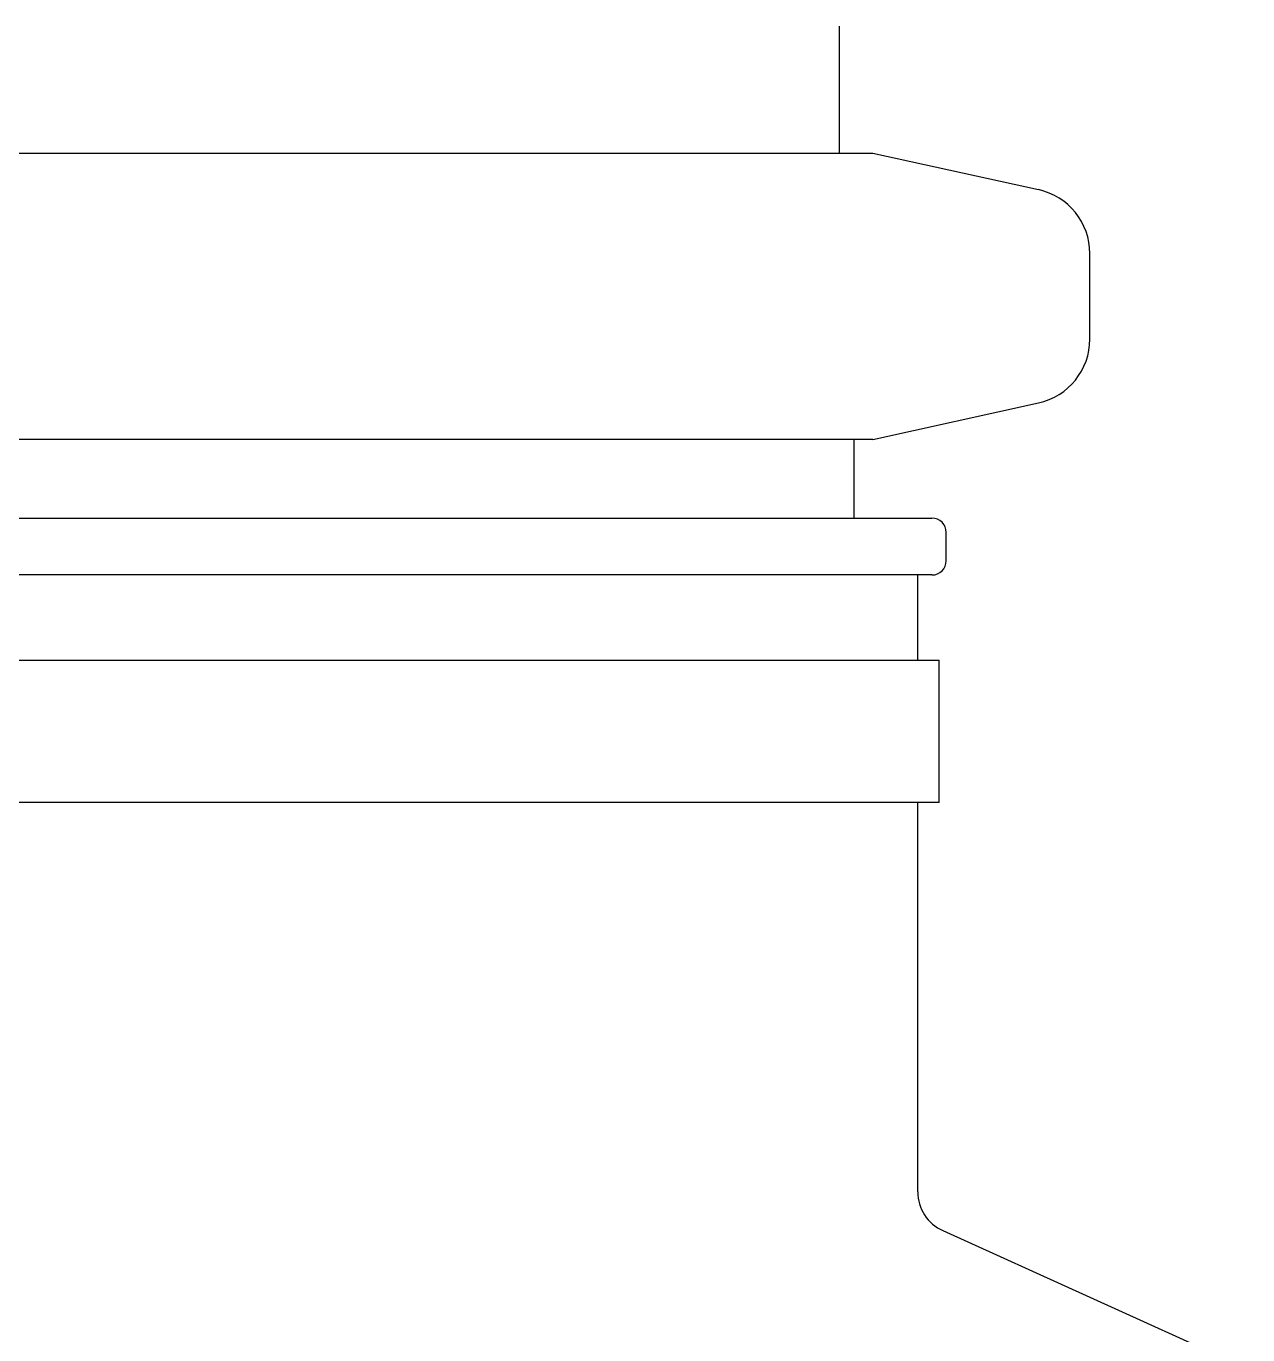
# Model space of a CAD drawing. Header units: millimetres. Extents: x 7589 to 12925, y 625 to 5429.
# Drawn here: x 8421.9 to 8507.8, y 4254.8 to 4346.8 of the extents above; entities that cross this region are included whole.
import ezdxf

# ---------------------------------------------------------------- set-up
doc = ezdxf.new("R2010")
doc.units = ezdxf.units.MM
doc.header["$LTSCALE"] = 307.34
doc.layers.get('0').update_dxf_attribs({"linetype": 'CONTINUOUS'})

msp = doc.modelspace()

# ---------------------------------------------------------------- linework, layer by layer
at = {"color": 0, "linetype": 'Continuous'}
for p, q in [((8479.05376, 4337.86617), (8479.05376, 4346.80358)), ((8407.60346, 4337.86617), (8481.39771, 4337.86617)), ((8481.39771, 4337.86617), (8493.04212, 4335.3044)), ((8496.65376, 4324.79532), (8496.65376, 4330.81184)), ((8481.39771, 4317.74099), (8493.04212, 4320.30276)), ((8481.39771, 4317.74099), (8407.58372, 4317.74099)), ((8480.05376, 4317.74099), (8480.05376, 4312.19849)), ((8272.55376, 4312.19849), (8485.55376, 4312.19849)), ((8486.55376, 4309.19849), (8486.55376, 4311.19849)), ((8485.55376, 4308.19849), (8272.55376, 4308.19849)), ((8484.55376, 4302.19849), (8484.55376, 4308.19849)), ((8272.05376, 4302.19849), (8486.05376, 4302.19849)), ((8486.05376, 4292.19849), (8486.05376, 4302.19849)), ((8486.05376, 4292.19849), (8272.05376, 4292.19849)), ((8484.55376, 4264.81097), (8484.55376, 4292.19849)), ((8486.31652, 4262.07798), (8507.76108, 4252.36997))]:
    msp.add_line(p, q, dxfattribs=at)
for centre, radius, start, end in [((8492.05376, 4330.81184), 4.6, 0, 77.5892607), ((8492.05376, 4324.79532), 4.6, 282.410736, 0), ((8485.55376, 4311.19849), 1, 0, 90), ((8485.55376, 4309.19849), 1, 270, 0), ((8487.55376, 4264.81097), 3, 180, 245.6436087)]:
    msp.add_arc(centre, radius, start, end, dxfattribs=at)

doc.saveas('drawing.dxf')
